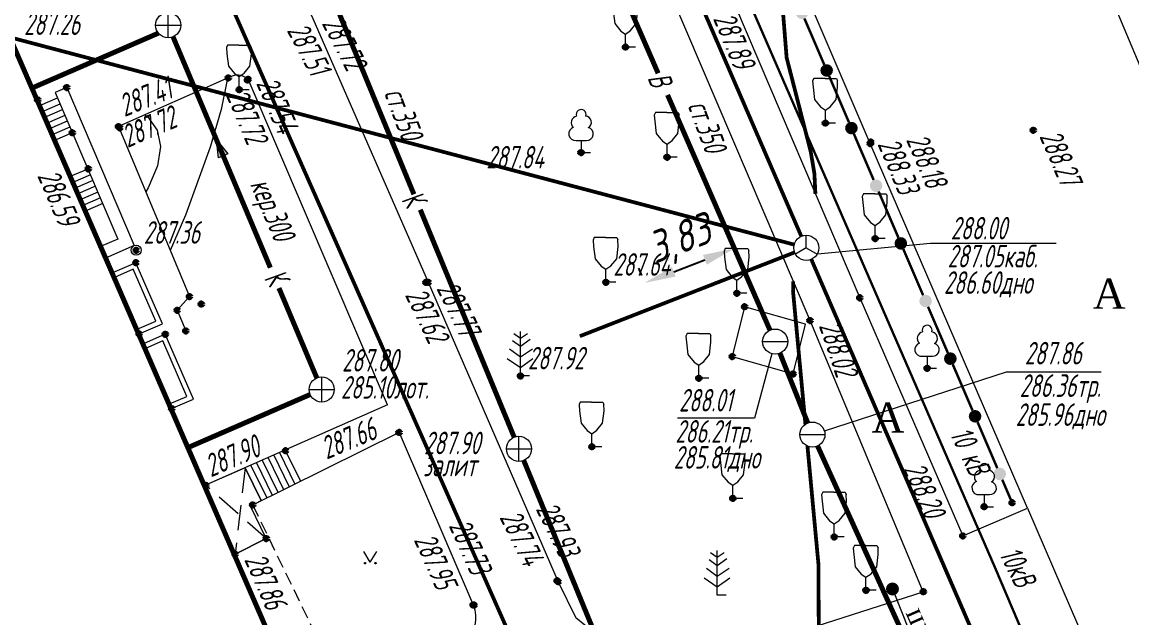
# Model space of a CAD drawing. Header units: metres. Extents: x -857 to 4713, y -766 to 4803.
# Drawn here: x 1739.27 to 1783.52, y 2288.94 to 2312.68 of the extents above; entities that cross this region are included whole.
import ezdxf

# ---------------------------------------------------------------- set-up
doc = ezdxf.new("R2010")
doc.units = ezdxf.units.M
doc.set_wipeout_variables(frame=1)
for name, pattern in [('COMMUN', [6, 5, -1]), ('DASHED', [0.75, 0.5, -0.25]), ('DASHEDX2', [1.5, 1, -0.5])]:
    doc.linetypes.add(name, pattern=pattern)
for name, color, linetype, lineweight, transparency in [('51361400', 7, 'Continuous', 18, 0.65), ('51361800', 7, 'Continuous', 18, 0.65), ('51361960', 7, 'Continuous', 18, 0.65), ('71133100', 7, 'Continuous', 18, 0.65), ('71133200', 7, 'Continuous', 18, 0.65), ('71133600', 7, 'Continuous', 18, 0.65), ('82211000', 7, 'Continuous', 18, 0.65), ('Commun', 7, 'Continuous', 18, 0.65), ('GEO_POINTS', 7, 'Continuous', 18, 0.65), ('Otm', 7, 'Continuous', 18, 0.65), ('R_Поверхность9_CNT-MAJ', 7, 'Continuous', 18, 0.65), ('R_Поверхность9_CNT-MIN', 7, 'Continuous', 18, 0.65), ('Sit', 7, 'Continuous', 18, 0.65), ('Text', 7, 'Continuous', 18, 0.65), ('Text_com', 7, 'Continuous', 18, 0.65), ('Us_znak', 7, 'Continuous', 18, 0.65), ('Us_znak_fon', 7, 'Continuous', 18, 0.65)]:
    doc.layers.add(name, color=color, linetype=linetype, lineweight=lineweight, transparency=transparency)
doc.styles.add('eskd', font='ESKD1.shx', dxfattribs={"width": 1.2, "oblique": 15})
doc.styles.get("Standard").update_dxf_attribs({"font": 'GOST_0.TTF', "oblique": 15})
doc.styles.add('style1', font='times.ttf', dxfattribs={"height": 1})
doc.linetypes.add('KABELww_500', pattern='A,0.0001,-0.4,[131,ltypeshp.shx,S=0.4,R=90,X=0.4,Y=-0.4],0.2,[131,ltypeshp.shx,S=0.2,R=90,X=0.4,Y=-0.2],3.6,[131,ltypeshp.shx,S=0.2,R=-90,X=-0.4,Y=0.2],0.2,[131,ltypeshp.shx,S=0.4,R=-90,X=-0.4,Y=0.4],-0.8,4,-0.4', length=9.6001)
doc.linetypes.add('ПОДЗ_ЛИНИИ_СВЯЗИ', pattern='A,4.8,-0.2,[133,ltypeshp.shx,S=0.2,R=0,X=-0.2,Y=0],-0.2,4.8,-2', length=12)
doc.dimstyles.new('ISO-25', dxfattribs={"dimtxt": 2.5, "dimasz": 2.5, "dimexe": 1.25, "dimexo": 0.625, "dimtad": 1, "dimtxsty": 'Standard', "dimcen": 2.5, "dimadec": 0, "dimazin": 0, "dimtfac": 1, "dimtmove": 0, "dimatfit": 3, "dimfxl": 1, "dimarcsym": 0})

# ---------------------------------------------------------------- blocks, each defined once
blk = doc.blocks.new('71133200')
for p, q in [((-0.924145, 3.560442), (-1.024145, 3.360442)), ((-0.024145, 3.560442), (-0.924145, 3.560442)), ((-0.024145, 3.560442), (0.875855, 3.560442)), ((0.875855, 3.560442), (0.958164, 3.395824)), ((-1.024145, 3.360442), (-0.977382, 2.864397)), ((-0.977382, 2.864397), (-0.861899, 1.88241)), ((0.861899, 1.88241), (0.975974, 2.864397)), ((0.975974, 2.864397), (0.958164, 3.395824)), ((-0.861899, 1.88241), (-0.374616, 1.28565)), ((0.401375, 1.321765), (0.861899, 1.88241)), ((-0.374616, 1.28565), (0, 1.039723)), ((0, 1.039723), (0.401375, 1.321765)), ((0, 0), (0, 1.039723)), ((0.8, 0), (0, 0))]:
    blk.add_line(p, q)
at = {"style": 'eskd', "oblique": 14.99997778}
blk.add_attdef('Z', (1.873004, -0.239356), '', height=2, dxfattribs=at)
blk = doc.blocks.new('71133100')
for p, q in [((-0.39, 0.96), (0.43, 0.96)), ((0, 0.96), (0, 0)), ((0, 0), (0.75, 0))]:
    blk.add_line(p, q)
for centre, radius, start, end in [((-0.26, 2.38), 0.52, 101.09, 227.21), ((0.01, 3.04), 0.39, 339.52, 198.62), ((0.33, 2.4), 0.5, 301.87, 85.62), ((-0.439, 1.495), 0.538, 107.10582, 275.23057), ((0.46, 1.48), 0.52, 267.04, 76.7)]:
    blk.add_arc(centre, radius, start, end)
at = {"style": 'eskd', "oblique": 14.99998}
blk.add_attdef('Z', (1.702, -0.173), '', height=2, dxfattribs=at)
blk = doc.blocks.new('71133600')
for p, q in [((-0.52, 3.393), (0, 3.023)), ((0, 3.023), (0.55, 3.393)), ((-0.86, 2.163), (0, 1.513)), ((0, 1.513), (0.96, 2.163))]:
    blk.add_line(p, q)
for points in [[(0.71, 0), (0, 0), (0, 3.55)], [(-0.64, 2.838), (0, 2.368), (0, 2.368), (0.78, 2.928)], [(-1.05, 1.38), (0, 0.67), (1, 1.38)]]:
    blk.add_lwpolyline(points)
at = {"style": 'eskd', "oblique": 14.99998}
blk.add_attdef('Z', (2.033, -0.191), '', height=2, dxfattribs=at)
blk = doc.blocks.new('*U252')
at = {"layer": '82211000', "linetype": 'Continuous', "ltscale": 0.5}
for points in [[(5192318.876, 4969103.266, 1), (5192318.535, 4969103.632, 1)], [(5192320.791, 4969100.965, 1), (5192320.465, 4969101.344, 1)], [(5192321.829, 4969098.573, 1), (5192321.632, 4969099.033, 1)], [(5192322.81, 4969096.273, 1), (5192322.614, 4969096.733, 1)], [(5192323.791, 4969093.974, 1), (5192323.595, 4969094.434, 1)], [(5192324.772, 4969091.675, 1), (5192324.576, 4969092.135, 1)], [(5192325.753, 4969089.375, 1), (5192325.557, 4969089.835, 1)], [(5192326.735, 4969087.076, 1), (5192326.538, 4969087.536, 1)], [(5192327.717, 4969084.777, 1), (5192327.52, 4969085.236, 1)], [(5192328.702, 4969082.479, 1), (5192328.505, 4969082.939, 1)], [(5192329.687, 4969080.182, 1), (5192329.49, 4969080.641, 1)], [(5192330.673, 4969077.884, 1), (5192330.476, 4969078.343, 1)], [(5192331.658, 4969075.586, 1), (5192331.461, 4969076.046, 1)], [(5192332.644, 4969073.289, 1), (5192332.447, 4969073.748, 1)], [(5192333.63, 4969070.992, 1), (5192333.433, 4969071.451, 1)], [(5192334.616, 4969068.694, 1), (5192334.419, 4969069.154, 1)], [(5192335.602, 4969066.397, 1), (5192335.405, 4969066.857, 1)], [(5192336.589, 4969064.1, 1), (5192336.391, 4969064.559, 1)], [(5192337.575, 4969061.803, 1), (5192337.378, 4969062.262, 1)]]:
    blk.add_hatch(color=256, dxfattribs=at).paths.add_polyline_path(points, flags=0)
at = {"layer": '82211000', "ltscale": 0.5, "const_width": 0.1}
blk.add_lwpolyline([(5192318.528, 4969103.624, 0.104596), (5192317.469, 4969104.242, 0.104596)], format="xyb", dxfattribs=at)
at = {"layer": '82211000', "linetype": 'Continuous', "ltscale": 0.5}
for points in [[(5192320.465, 4969101.344, 0.1, 0.1, -0.006177), (5192318.898, 4969103.219, 0.1, 0.1, 0.004219), (5192318.868, 4969103.259, 0, 0, 0)], [(5192321.632, 4969099.033, 0.1, 0.1, 0), (5192320.824, 4969100.927, 0.1, 0.1, -0.000126), (5192320.791, 4969100.965, 0, 0, 0)], [(5192327.52, 4969085.236, 0.1, 0.1, 0), (5192327.476, 4969085.338, 0.1, 0.1, 0), (5192326.735, 4969087.076, 0, 0, 0)], [(5192332.447, 4969073.748, 0.1, 0.1, 0), (5192331.9, 4969075.021, 0.1, 0.1, 0), (5192331.658, 4969075.586, 0, 0, 0)]]:
    blk.add_lwpolyline(points, format="xyseb", dxfattribs=at)
at = {"layer": '82211000', "linetype": 'Continuous', "ltscale": 0.5, "const_width": 0.1}
for points in [[(5192322.614, 4969096.733), (5192321.829, 4969098.573)], [(5192323.595, 4969094.434), (5192322.81, 4969096.273)], [(5192324.576, 4969092.135), (5192323.791, 4969093.974)], [(5192325.557, 4969089.835), (5192324.772, 4969091.675)], [(5192326.538, 4969087.536), (5192325.753, 4969089.375)], [(5192328.505, 4969082.939), (5192327.717, 4969084.777)], [(5192329.49, 4969080.641), (5192328.702, 4969082.479)], [(5192330.476, 4969078.343), (5192329.687, 4969080.182)], [(5192331.461, 4969076.046), (5192330.673, 4969077.884)], [(5192333.433, 4969071.451), (5192332.644, 4969073.289)], [(5192334.419, 4969069.154), (5192333.63, 4969070.992)], [(5192335.405, 4969066.857), (5192334.616, 4969068.694)], [(5192336.391, 4969064.559), (5192335.602, 4969066.397)], [(5192337.378, 4969062.262), (5192336.589, 4969064.1)]]:
    blk.add_lwpolyline(points, dxfattribs=at)
at = {"layer": '82211000', "linetype": 'Continuous', "ltscale": 0.5, "flags": 128}
blk.add_lwpolyline([(5192337.969, 4969060.884, 0.1, 0.1, 0), (5192337.575, 4969061.803, 0, 0, 0)], format="xyseb", dxfattribs=at)
blk = doc.blocks.new('51361800a')
at = {"style": 'eskd', "oblique": 15}
for tag, p in [('Z', (1.722, 1.4)), ('Z1', (1.722, -1)), ('Z2', (1.722, -3.4))]:
    blk.add_attdef(tag, p, '', height=2, dxfattribs=at)
at = {"color": 7}
blk.add_wipeout([(-0.098, 1), (-0.292, 0.962), (-0.474, 0.886), (-0.637, 0.777), (-0.777, 0.637), (-0.886, 0.474), (-0.962, 0.292), (-1, 0.098), (-1, -0.098), (-0.962, -0.292), (-0.886, -0.474), (-0.777, -0.637), (-0.637, -0.777), (-0.474, -0.886), (-0.292, -0.962), (-0.098, -1), (0.098, -1), (0.292, -0.962), (0.474, -0.886), (0.637, -0.777), (0.777, -0.637), (0.886, -0.474), (0.962, -0.292), (1, -0.098), (1, 0.098), (0.962, 0.292), (0.886, 0.474), (0.777, 0.637), (0.637, 0.777), (0.474, 0.886), (0.292, 0.962), (0.098, 1)], dxfattribs=at)
for p, q in [((0, -1), (0, 1)), ((-1, 0), (1, 0))]:
    blk.add_line(p, q)
blk.add_circle((0, 0), 1)
blk = doc.blocks.new('51361400a')
at = {"style": 'eskd', "oblique": 15}
for tag, p in [('Z', (1.722, 1.4)), ('Z1', (1.722, -1)), ('Z2', (1.722, -3.4))]:
    blk.add_attdef(tag, p, '', height=2, dxfattribs=at)
at = {"color": 7}
blk.add_wipeout([(-0.098, 1), (-0.292, 0.962), (-0.474, 0.886), (-0.637, 0.777), (-0.777, 0.637), (-0.886, 0.474), (-0.962, 0.292), (-1, 0.098), (-1, -0.098), (-0.962, -0.292), (-0.886, -0.474), (-0.777, -0.637), (-0.637, -0.777), (-0.474, -0.886), (-0.292, -0.962), (-0.098, -1), (0.098, -1), (0.292, -0.962), (0.474, -0.886), (0.637, -0.777), (0.777, -0.637), (0.886, -0.474), (0.962, -0.292), (1, -0.098), (1, 0.098), (0.962, 0.292), (0.886, 0.474), (0.777, 0.637), (0.637, 0.777), (0.474, 0.886), (0.292, 0.962), (0.098, 1)], dxfattribs=at)
blk.add_line((-1, 0), (1, 0))
blk.add_circle((0, 0), 1)
blk = doc.blocks.new('51361960a')
at = {"style": 'eskd', "oblique": 15}
for tag, p in [('Z', (1.722, 1.4)), ('Z1', (1.722, -1)), ('Z2', (1.722, -3.4))]:
    blk.add_attdef(tag, p, '', height=2, dxfattribs=at)
at = {"color": 7}
blk.add_wipeout([(-0.098, 1), (-0.292, 0.962), (-0.474, 0.886), (-0.637, 0.777), (-0.777, 0.637), (-0.886, 0.474), (-0.962, 0.292), (-1, 0.098), (-1, -0.098), (-0.962, -0.292), (-0.886, -0.474), (-0.777, -0.637), (-0.637, -0.777), (-0.474, -0.886), (-0.292, -0.962), (-0.098, -1), (0.098, -1), (0.292, -0.962), (0.474, -0.886), (0.637, -0.777), (0.777, -0.637), (0.886, -0.474), (0.962, -0.292), (1, -0.098), (1, 0.098), (0.962, 0.292), (0.886, 0.474), (0.777, 0.637), (0.637, 0.777), (0.474, 0.886), (0.292, 0.962), (0.098, 1)], dxfattribs=at)
blk.add_wipeout([(-0.098, 1), (-0.292, 0.962), (-0.474, 0.886), (-0.637, 0.777), (-0.777, 0.637), (-0.886, 0.474), (-0.962, 0.292), (-1, 0.098), (-1, -0.098), (-0.962, -0.292), (-0.886, -0.474), (-0.777, -0.637), (-0.637, -0.777), (-0.474, -0.886), (-0.292, -0.962), (-0.098, -1), (0.098, -1), (0.292, -0.962), (0.474, -0.886), (0.637, -0.777), (0.777, -0.637), (0.886, -0.474), (0.962, -0.292), (1, -0.098), (1, 0.098), (0.962, 0.292), (0.886, 0.474), (0.777, 0.637), (0.637, 0.777), (0.474, 0.886), (0.292, 0.962), (0.098, 1)], dxfattribs=at)
for q in [(0, 1), (-0.867, -0.498), (0.867, -0.498)]:
    blk.add_line((0, 0), q)
blk.add_circle((0, 0), 1)
blk = doc.blocks.new('GAZON')
at = {"layer": 'Us_znak', "linetype": 'COMMUN', "lineweight": -2}
for points in [[(-0.233, -0.041, 1), (-0.183, -0.041, 1)], [(0.183, -0.041, 1), (0.233, -0.041, 1)]]:
    blk.add_hatch(color=0, dxfattribs=at).paths.add_polyline_path(points)
at = {"layer": 'Us_znak', "color": 0, "linetype": 'COMMUN', "lineweight": -2}
for points in [[(0, 0), (-0.26, 0.427)], [(0, 0), (0.26, 0.427)]]:
    blk.add_lwpolyline(points, dxfattribs=at)
for centre in [(-0.208, -0.041), (0.208, -0.041)]:
    blk.add_circle(centre, 0.025, dxfattribs=at)
blk = doc.blocks.new('KOVER')
at = {"layer": 'Us_znak', "lineweight": -2}
blk.add_hatch(color=0, dxfattribs=at).paths.add_polyline_path([(-0.21, 0, 1), (0.21, 0, 1)])
at = {"layer": 'Us_znak_fon', "true_color": 0xffffff}
blk.add_hatch(color=7, dxfattribs=at).paths.add_polyline_path([(-0.26, 0, 1), (0.26, 0, 1)])
at = {"layer": 'Us_znak', "color": 0, "lineweight": -2}
blk.add_circle((0, 0), 0.21, dxfattribs=at)
blk = doc.blocks.new('A$C52264BE2')
at = {"layer": 'Sit'}
h = blk.add_hatch(color=32, dxfattribs=at)
h.dxf.hatch_style = 1
h.paths.add_polyline_path([(0, 0.374), (0.714, 0.443), (0.15, 0)])
at = {"layer": 'Sit', "color": 32, "elevation": 285.308}
blk.add_lwpolyline([(0, 0.374), (0.714, 0.443), (0.15, 0), (0, 0.374)], dxfattribs=at)
blk = doc.blocks.new('*D329')
at = {"color": 0, "lineweight": -2, "transparency": 16777216}
for p, q in [((1767.55, 2303.946), (1767.438, 2304.238)), ((1765.254, 2302.733), (1766.494, 2303.208)), ((1763.975, 2302.578), (1763.863, 2302.869))]:
    blk.add_line(p, q, dxfattribs=at)
at = {"color": 0, "transparency": 16777216}
for points in [[(1766.42, 2303.402), (1766.569, 2303.013), (1767.662, 2303.654)], [(1765.179, 2302.927), (1765.328, 2302.538), (1764.087, 2302.286)]]:
    blk.add_solid(points, dxfattribs=at)
at = {"layer": 'Defpoints', "color": 0, "transparency": 16777216}
for p in [(1767.662, 2303.654, 287.895), (1767.662, 2303.654), (1764.087, 2302.286)]:
    blk.add_point(p, dxfattribs=at)
at = {"color": 0, "transparency": 16777216, "insert": (1765.505, 2303.933), "char_height": 1.25, "attachment_point": 5, "rotation": 20.9489}
blk.add_mtext('3,83', dxfattribs=at)

msp = doc.modelspace()

# ---------------------------------------------------------------- linework, layer by layer
at = {"color": 192, "linetype": 'ПОДЗ_ЛИНИИ_СВЯЗИ', "lineweight": 60, "ltscale": 0.4, "const_width": 0.15, "flags": 128}
for points, elevation in [([(1770.339, 2304.143), (1733.441, 2389.376)], 290.074), ([(1780.129, 2239.877), (1737.356, 2336.5)], 290.481), ([(1737.994, 2312.282), (1770.054, 2303.812)], 287.444), ([(1770.072, 2303.502), (1761.508, 2300.163)], 290.074), ([(1803.484, 2227.581), (1770.737, 2303.225)], 290.074)]:
    msp.add_lwpolyline(points, dxfattribs=dict(at, elevation=elevation))
at = {"layer": 'Commun', "color": 1, "linetype": 'KABELww_500', "lineweight": 30, "flags": 128}
msp.add_lwpolyline([(1754.518, 2345.67), (1759.465, 2333.845), (1767.312, 2315.667), (1778.051, 2290.959), (1796.038, 2248.672), (1799.985, 2239.65), (1806.538, 2224.711), (1825.247, 2182.366), (1839.593, 2149.556), (1853.497, 2117.028), (1865.402, 2089.373), (1865.402, 2089.373)], dxfattribs=at)
at = {"layer": 'Commun', "color": 106, "linetype": 'COMMUN', "ltscale": 0.7, "const_width": 0.2, "flags": 128}
for points, elevation in [([(1752.941, 2337.466), (1764.63, 2310.639)], 285.381), ([(1765.006, 2309.777), (1769.089, 2300.404)], 285.381), ([(1770.595, 2296.707), (1769.487, 2299.486)], 288.015), ([(1770.988, 2295.787), (1794.618, 2243.743), (1823.314, 2172.272), (1848.217, 2117.241)], 288.015)]:
    msp.add_lwpolyline(points, dxfattribs=dict(at, elevation=elevation))
at = {"layer": 'Commun', "color": 32, "linetype": 'COMMUN', "ltscale": 0.7, "const_width": 0.2, "flags": 128}
for points, elevation in [([(1744.248, 2331.587), (1754.892, 2305.816)], 287.376), ([(1744.703, 2312.239), (1739.659, 2310.05)], 287.34), ([(1745.286, 2312.097), (1749.168, 2302.892)], 287.557), ([(1755.145, 2305.205), (1758.894, 2296.127)], 287.376), ([(1749.51, 2302.081), (1751.021, 2298.498)], 287.557), ([(1750.756, 2297.838), (1745.878, 2295.721)], 287.557)]:
    msp.add_lwpolyline(points, dxfattribs=dict(at, elevation=elevation))
msp.add_lwpolyline([(1762.68, 2286.913), (1759.271, 2295.211)], dxfattribs=at)
at = {"layer": 'GEO_POINTS', "lineweight": 60}
for centre in [(1745.092, 2312.558, 287.34), (1763.328, 2311.681, 287.624), (1747.491, 2310.458, 287.504), (1741.047, 2310.072, 287.261), (1747.925, 2309.986, 287.687), (1748.253, 2310.372, 287.722), (1748.281, 2310.403, 287.542), (1739.892, 2309.58, 287.326), (1771.298, 2308.654, 288.203), (1741.271, 2308.268, 286.573), (1743.111, 2308.517, 287.406), (1743.168, 2308.462, 287.718), (1779.59, 2308.371, 288.266), (1773.091, 2307.839, 288.33), (1773.112, 2307.895, 288.179), (1761.556, 2307.482, 287.844), (1764.985, 2307.294, 287.733), (1741.908, 2306.832, 286.589), (1773.28, 2304.053, 288.253), (1743.821, 2303.587, 287.361), (1770.532, 2303.69, 288.002), (1743.806, 2303.092, 287.326), (1755.368, 2302.304, 287.624), (1755.461, 2302.31, 287.77), (1762.547, 2302.31, 287.645), (1745.94, 2301.743, 287.544), (1767.771, 2301.874, 287.895), (1772.67, 2301.691, 288.06), (1745.453, 2301.199, 287.441), (1746.413, 2301.439, 287.61), (1768.079, 2301.333, 287.921), (1770.687, 2300.787, 288.024), (1743.933, 2300.253, 287.535), (1744.98, 2300.237, 287.445), (1745.794, 2300.373, 287.466), (1769.29, 2299.954, 288.015), (1767.588, 2299.35, 287.773), (1759.14, 2298.578, 287.919), (1766.249, 2298.489, 287.827), (1770.009, 2298.658, 287.839), (1775.354, 2298.883, 288.402), (1751.215, 2298.038, 287.8), (1745.231, 2297.279, 287.765), (1754.299, 2296.326, 287.661), (1749.774, 2295.596, 287.745), (1759.229, 2295.7, 287.9), (1761.987, 2295.757, 287.75), (1746.586, 2294.22, 287.896), (1767.607, 2293.7, 287.882), (1748.461, 2293.438, 287.761), (1777.629, 2293.368, 288.455), (1778.746, 2293.524, 288.491), (1749.006, 2292.098, 287.761), (1771.653, 2292.162, 288.015), (1776.778, 2292.203, 288.199), (1747.761, 2291.479, 287.86), (1760.604, 2290.417, 287.929), (1760.647, 2290.375, 287.738), (1773.974, 2290.088, 288.199), (1772.918, 2290.036, 288.188), (1775.204, 2289.981, 288.138), (1757.251, 2289.452, 287.947), (1757.289, 2289.447, 287.734)]:
    msp.add_circle(centre, 0.06, dxfattribs=at)
at = {"layer": 'R_Поверхность9_CNT-MAJ', "color": 32, "const_width": 0.15, "elevation": 288, "flags": 128}
for points in [[(1769.31, 2316.801), (1769.754, 2311.261), (1770.713, 2307.522), (1770.861, 2306.645), (1770.901, 2305.836)], [(1770.019, 2302.351), (1770.009, 2301.954), (1771.021, 2291.09), (1771.035, 2288.645)]]:
    msp.add_lwpolyline(points, dxfattribs=at)
at = {"layer": 'R_Поверхность9_CNT-MIN', "color": 32, "flags": 128}
for points, elevation in [([(1747.464, 2310.446), (1747.463, 2310.44), (1747.2, 2309.19), (1746.763, 2307.692), (1745.78, 2304.98), (1745.177, 2303.572)], 287.5), ([(1744.163, 2308.983), (1744.27, 2308.912), (1744.657, 2308.372), (1744.792, 2307.718), (1744.673, 2306.95), (1744.299, 2306.071), (1744.199, 2305.913)], 287)]:
    msp.add_lwpolyline(points, dxfattribs=dict(at, elevation=elevation))
at = {"layer": 'Sit', "flags": 128}
for points, elevation in [([(1772.029, 2338.751), (1776.51, 2328.205), (1781.573, 2316.315), (1788.949, 2298.787), (1794.183, 2286.42), (1797.789, 2277.725)], 287.59), ([(1757.405, 2337.588), (1762.319, 2326.015), (1767.716, 2313.304), (1772.67, 2301.691), (1776.778, 2292.203), (1776.778, 2292.203)], 287.405), ([(1744.475, 2327.406), (1750.445, 2313.732), (1750.862, 2312.821), (1755.461, 2302.31), (1760.647, 2290.375)], 287.435), ([(1769.185, 2288.052), (1775.204, 2289.981), (1770.687, 2300.787), (1763.278, 2318.154)], 287.961), ([(1741.047, 2310.072), (1740.587, 2309.875)], 287.261), ([(1741.047, 2310.072), (1743.742, 2303.771), (1742.6, 2303.275)], 287.261), ([(1740.673, 2309.644), (1739.968, 2309.338)], 286.573), ([(1740.587, 2309.875), (1743.087, 2304.032), (1742.4, 2303.734)], 287.261), ([(1740.773, 2309.415), (1740.068, 2309.109)], 286.573), ([(1740.873, 2309.185), (1740.167, 2308.879)], 286.573), ([(1740.972, 2308.956), (1740.267, 2308.65)], 286.573), ([(1741.072, 2308.727), (1740.366, 2308.421)], 286.573), ([(1741.171, 2308.497), (1740.466, 2308.191)], 286.573), ([(1741.271, 2308.268), (1740.565, 2307.962)], 286.573), ([(1741.892, 2306.825), (1741.191, 2306.521)], 286.589), ([(1741.991, 2306.595), (1741.291, 2306.291)], 286.589), ([(1742.091, 2306.366), (1741.39, 2306.062)], 286.589), ([(1742.19, 2306.137), (1741.49, 2305.833)], 286.589), ([(1742.29, 2305.907), (1741.589, 2305.603)], 286.589), ([(1742.389, 2305.678), (1741.689, 2305.374)], 286.589), ([(1742.489, 2305.449), (1741.788, 2305.145)], 286.589), ([(1770.981, 2303.447), (1775.487, 2303.864), (1780.497, 2303.864)], 290.074), ([(1743.933, 2300.253), (1743.933, 2300.253), (1744.864, 2300.657), (1743.806, 2303.092), (1742.875, 2302.687), (1742.875, 2302.687)], 287.326), ([(1743.854, 2300.436), (1744.601, 2300.761), (1743.702, 2302.829), (1742.955, 2302.504)], 287.326), ([(1745.231, 2297.279), (1745.231, 2297.279), (1746.101, 2297.657), (1744.98, 2300.237), (1744.11, 2299.859), (1744.11, 2299.859)], 287.445), ([(1745.151, 2297.463), (1745.838, 2297.761), (1744.876, 2299.974), (1744.189, 2299.675)], 287.445), ([(1769.159, 2299.465), (1768.474, 2296.893), (1765.402, 2296.893)], 288.015), ([(1771.258, 2296.396), (1778.518, 2298.74), (1782.295, 2298.74)], 288.015), ([(1753.84, 2297.422), (1746.586, 2294.22)], 287.669), ([(1754.299, 2296.326), (1748.373, 2293.39)], 287.661), ([(1749.533, 2295.521), (1750.144, 2294.272)], 287.745), ([(1749.761, 2295.622), (1750.369, 2294.382)], 287.745), ([(1748.388, 2295.015), (1749.022, 2293.722)], 287.745), ([(1748.617, 2295.117), (1749.246, 2293.832)], 287.745), ([(1748.846, 2295.218), (1749.471, 2293.942)], 287.745), ([(1749.075, 2295.319), (1749.695, 2294.052)], 287.745), ([(1749.304, 2295.42), (1749.92, 2294.162)], 287.745), ([(1747.761, 2291.479), (1749.006, 2292.098), (1748.373, 2293.39), (1748.797, 2293.612), (1748.159, 2294.914), (1746.586, 2294.22)], 287.761), ([(1748.159, 2294.914), (1748.797, 2293.612)], 287.745), ([(1749.006, 2292.098), (1748.373, 2293.39)], 287.761), ([(1776.778, 2292.203), (1779.354, 2293.314)], 287.405), ([(1779.354, 2293.314), (1783.052, 2284.739)], 287.405), ([(1749.006, 2292.098), (1747.761, 2291.479)], 287.761), ([(1760.647, 2290.375), (1760.647, 2290.375), (1760.647, 2290.375)], 287.435), ([(1760.647, 2290.375), (1760.647, 2290.375), (1760.647, 2290.375)], 287.435), ([(1760.647, 2290.375), (1760.647, 2290.375), (1760.647, 2290.375), (1760.647, 2290.375), (1760.647, 2290.375), (1761.354, 2288.94)], 287.435), ([(1773.974, 2290.088), (1775.634, 2285.916)], 288.199)]:
    msp.add_lwpolyline(points, dxfattribs=dict(at, elevation=elevation))
for points, elevation in [([(1779.354, 2293.314), (1773.091, 2307.839), (1768.667, 2318.155), (1761.987, 2333.809, 0.047662), (1760.024, 2336.143, 0.193913), (1757.405, 2337.588, 0.065939), (1754.971, 2337.562, 0.067327), (1753.143, 2337.043), (1745.734, 2333.812)], 287.405), ([(1753.84, 2297.422), (1748.281, 2310.403, 0.335756), (1747.491, 2310.458), (1743.111, 2308.517), (1745.94, 2301.743), (1745.453, 2301.199), (1745.794, 2300.373)], 287.669), ([(1754.299, 2296.326), (1757.251, 2289.452, -0.334893), (1756.883, 2287.952), (1752.184, 2285.767)], 287.661), ([(1769.185, 2288.052, -0.319903), (1761.354, 2288.94, 20.412914)], 287.961)]:
    msp.add_lwpolyline(points, format="xyb", dxfattribs=dict(at, elevation=elevation))
at = {"layer": 'Sit', "const_width": 0.2, "flags": 128}
msp.add_lwpolyline([(1733.112, 2309.514), (1738.817, 2311.99), (1769.9, 2240.375), (1764.975, 2238.238)], dxfattribs=at)
at = {"layer": 'Sit', "elevation": 287.921, "flags": 128}
msp.add_lwpolyline([(1768.079, 2301.333), (1767.588, 2299.35), (1770.009, 2298.658), (1770.501, 2300.641)], close=True, dxfattribs=at)
at = {"layer": 'Sit', "linetype": 'DASHEDX2', "flags": 128}
for points, elevation in [([(1748.159, 2294.914), (1747.761, 2291.479)], 287.745), ([(1749.006, 2292.098), (1746.586, 2294.22)], 287.761)]:
    msp.add_lwpolyline(points, dxfattribs=dict(at, elevation=elevation))
at = {"layer": 'Sit', "linetype": 'DASHED', "elevation": 287.661, "flags": 128}
msp.add_lwpolyline([(1748.463, 2293.435), (1752.184, 2285.767)], dxfattribs=at)
at = {"layer": 'Sit'}
msp.add_circle((1743.821, 2303.587, 287.261), 0.2, dxfattribs=at)

# ---------------------------------------------------------------- block references
at = {"layer": '71133100', "color": 7, "xscale": 0.5, "yscale": 0.5, "zscale": 0.5}
for p in [(1761.556, 2307.482, 287.844), (1775.354, 2298.883, 288.402), (1777.629, 2293.368, 288.455)]:
    msp.add_blockref('71133100', p, dxfattribs=at)
at = {"layer": '71133200', "color": 7, "xscale": 0.5, "yscale": 0.5, "zscale": 0.5}
for p in [(1763.328, 2311.681, 287.624), (1747.925, 2309.986, 287.687), (1771.298, 2308.654, 288.203), (1764.985, 2307.294, 287.733), (1773.28, 2304.053, 288.253), (1762.547, 2302.31, 287.645), (1767.771, 2301.874, 287.895), (1766.249, 2298.489, 287.827), (1761.987, 2295.757, 287.75), (1767.607, 2293.7, 287.882), (1771.653, 2292.162, 288.015), (1772.918, 2290.036, 288.188)]:
    msp.add_blockref('71133200', p, dxfattribs=at)
at = {"layer": '71133600', "color": 7, "xscale": 0.5, "yscale": 0.5, "zscale": 0.5}
for p in [(1759.14, 2298.578, 287.919), (1766.984, 2289.841, 287.976)]:
    msp.add_blockref('71133600', p, dxfattribs=at)
at = {"layer": '82211000', "color": 7}
msp.add_blockref('*U252', (-5190559.223, -4966767.36), dxfattribs=at)
at = {"layer": 'Sit', "color": 7, "rotation": 90.62847979375917}
msp.add_blockref('A$C52264BE2', (1747.475, 2307.277, -285.308), dxfattribs=at)
at = {"layer": 'Sit', "color": 7, "linetype": 'Continuous'}
for name, p in [('GAZON', (1753.152, 2291.157)), ('KOVER', (1773.974, 2290.088, 288.199))]:
    msp.add_blockref(name, p, dxfattribs=at)

# ---------------------------------------------------------------- texts
at = {"layer": 'Otm', "oblique": 13, "width": 0.8}
for s, p in [('287.26', (1739.351, 2312.167, 287.261)), ('287.84', (1757.783, 2306.846, 287.844)), ('287.36', (1744.121, 2303.847, 287.361)), ('287.64', (1762.847, 2302.57, 287.645)), ('287.92', (1759.44, 2298.838, 287.919)), ('287.90', (1755.301, 2295.456, 287.9))]:
    msp.add_text(s, height=0.9, dxfattribs=at).set_placement(p)
for s, rotation, p in [('287.72', 297.5061, (1751.201, 2312.634, 287.716)), ('287.89', 292.5677, (1766.808, 2312.823, 287.891)), ('287.51', 297.5061, (1749.81, 2312.352, 287.508)), ('287.41', 21.7118, (1743.347, 2308.889, 287.406)), ('287.54', 292.8895, (1748.59, 2310.249, 287.542)), ('287.72', 292.8895, (1747.388, 2309.771, 287.722)), ('287.72', 22.9319, (1743.47, 2307.657, 287.669)), ('288.33', 292.8032, (1773.367, 2307.821, 288.33)), ('288.18', 292.8032, (1774.505, 2307.993, 288.179)), ('288.27', 293.1932, (1779.82, 2308.132, 288.266)), ('286.59', 293.1598, (1739.865, 2306.558, 286.589)), ('287.77', 295.7344, (1755.778, 2302.066, 287.77)), ('287.62', 295.7344, (1754.52, 2301.81, 287.624)), ('288.02', 288.6332, (1771.029, 2300.586, 288.024)), ('287.66', 22.5476, (1751.41, 2295.239, 287.661)), ('287.90', 23.3144, (1746.794, 2294.528, 287.896)), ('288.20', 293.288, (1774.391, 2294.887, 288.199)), ('287.93', 296.085, (1759.736, 2293.28, 287.929)), ('287.74', 296.085, (1758.291, 2292.951, 287.738)), ('287.73', 294.1456, (1756.269, 2292.614, 287.734)), ('287.95', 294.1456, (1754.876, 2292.048, 287.947)), ('287.86', 293.4619, (1748.114, 2291.265, 287.86))]:
    msp.add_text(s, height=0.9, rotation=rotation, dxfattribs=at).set_placement(p)
at = {"layer": 'Text', "style": 'style1'}
for p in [(1781.963, 2301.255), (1773.142, 2296.32, 287.405)]:
    msp.add_text('А', height=1.2, dxfattribs=at).set_placement(p)
msp.add_text('шлаг.', height=0.8, rotation=293.8149, dxfattribs=at).set_placement((1774.488, 2289.137))
at = {"layer": 'Text_com', "oblique": 13, "width": 0.8}
for s, rotation, p in [('В', 290.4382, (1764.198, 2310.463, 282.899)), ('ст.350', 290.4517, (1753.692, 2309.853, 567.188)), ('ст.350', 290.4517, (1765.797, 2309.354, 277.672)), ('кер.300', 293.0806, (1748.342, 2306.223, 1139.197)), ('К', 302.9686, (1754.366, 2305.598, 287.746)), ('К', 302.9686, (1748.891, 2302.469, 287.746)), ('10кВ', 296.6455, (1778.209, 2291.481, 278.021))]:
    msp.add_text(s, height=0.9, rotation=rotation, dxfattribs=at).set_placement(p)
for s, p in [('288.00', (1776.298, 2304.016, 288.002)), ('287.05каб.', (1776.172, 2302.902, 288.002)), ('286.60дно', (1776.025, 2301.85, 288.002)), ('287.86', (1779.25, 2299.035)), ('287.80', (1752.028, 2298.752, 287.8)), ('285.10лот.', (1751.982, 2297.674, 287.8)), ('286.36тр.', (1779.048, 2297.742)), ('288.01', (1765.462, 2297.161, 288.015)), ('285.96дно', (1778.887, 2296.587)), ('286.21тр.', (1765.317, 2295.919)), ('285.81дно', (1765.251, 2294.884)), ('залит', (1755.261, 2294.58))]:
    msp.add_text(s, height=0.9, dxfattribs=at).set_placement(p)
at = {"layer": 'Text_com', "color": 1, "oblique": 13, "width": 0.8}
msp.add_text('10 кВ ', height=0.9, rotation=295.6548, dxfattribs=at).set_placement((1776.245, 2296.266, 568.007))

# ---------------------------------------------------------------- dimensions: what is measured, and where the dimension line sits
dim = msp.add_aligned_dim(p1=(1764.087, 2302.286), p2=(1767.662, 2303.654, 287.895), distance=0, dimstyle='ISO-25', override={"dimscale": 0.5})
dim.commit()
dim.dimension.update_dxf_attribs({"geometry": '*D329', "text_midpoint": (1765.505, 2303.933)})

# ---------------------------------------------------------------- next in the draw order: block references
at = {"layer": '51361400', "color": 7, "xscale": 0.5, "yscale": 0.5, "zscale": 0.5}
for p in [(1769.296, 2299.948, 288.015), (1770.781, 2296.242, 288.015)]:
    msp.add_blockref('51361400a', p, dxfattribs=at)
at = {"layer": '51361800', "color": 7, "xscale": 0.5, "yscale": 0.5, "zscale": 0.5}
for p in [(1745.092, 2312.558, 287.34), (1751.215, 2298.038, 287.8), (1759.081, 2295.674, 287.376)]:
    msp.add_blockref('51361800a', p, dxfattribs=at)
at = {"layer": '51361960', "color": 7, "xscale": 0.5, "yscale": 0.5, "zscale": 0.5}
msp.add_blockref('51361960a', (1770.538, 2303.684, 290.074), dxfattribs=at)

# ---------------------------------------------------------------- next in the draw order: linework, layer by layer
msp.add_circle((1927.819, 2018.595), 2784.802)

doc.saveas('drawing.dxf')
